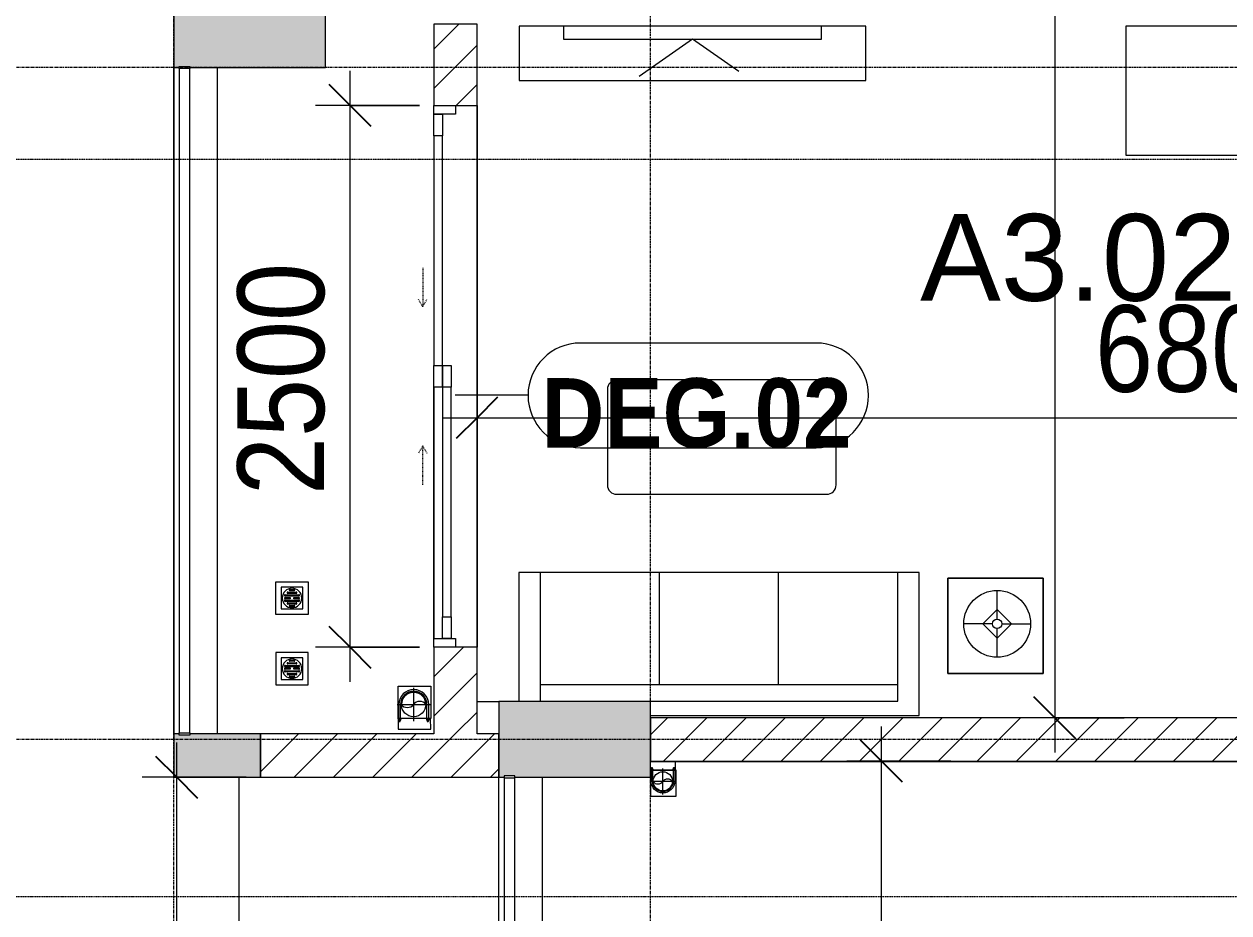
# Model space of a CAD drawing. Header units: millimetres. Extents: x 962 to 239635, y -15958 to 82755.
# Drawn here: x 167013 to 172573, y 69136 to 73237 of the extents above; entities that cross this region are included whole.
import ezdxf

# ---------------------------------------------------------------- set-up
doc = ezdxf.new("R2010")
doc.units = ezdxf.units.MM
for name, pattern in [('Dash', [6, 3, -3]), ('Dash Dot 3_16_', [7.9375, 4.7625, -1.5875, 0, -1.5875]), ('Grid Line', [22.225, 12.7, -3.175, 3.175, -3.175]), ('IMPORT-CENTER _2_', [40.64, 25.4, -5.08, 5.08, -5.08])]:
    doc.linetypes.add(name, pattern=pattern)
for name, color, linetype, lineweight in [('0-1', 7, 'Continuous', 5), ('A-ANNO-DIMS', 211, 'Continuous', 9), ('A-ANNO-DIMS-160', 211, 'Continuous', 9), ('A-AREA-IDEN', 2, 'Continuous', 9), ('A-DOOR', 31, 'Continuous', 9), ('A-DOOR-FRAM', 31, 'Continuous', 9), ('A-DOOR-HDLN', 31, 'Dash', 9), ('A-DOOR-IDEN', 31, 'Continuous', 9), ('A-FLOR-1', 250, 'Continuous', 9), ('A-FLOR-2', 9, 'Continuous', 9), ('A-FLOR-HRAL', 11, 'Continuous', 9), ('A-FLOR-HRAL-1', 254, 'Continuous', 9), ('A-FLOR-HRAL-2', 9, 'Continuous', 9), ('A-WALL', 113, 'Continuous', 9), ('A-WALL-2', 9, 'Continuous', 9), ('A-WALL-3', 113, 'Continuous', 18), ('A-WALL-PATT-2', 111, 'Continuous', 9), ('G-ANNO-SYMB-1', 111, 'Dash Dot 3_16_', 18), ('G-IMPT', 8, 'Continuous', 9), ('G-IMPT-2', 8, 'IMPORT-CENTER _2_', 9), ('I-FURN', 30, 'Continuous', 9), ('I-FURN-1', 254, 'Continuous', 9), ('M-EQPM', 50, 'Continuous', 9), ('M-EQPM-1', 254, 'Continuous', 9), ('S-COLS-1', 52, 'Continuous', 5), ('S-COLS-2', 7, 'Continuous', 18), ('S-GRID-1', 1, 'Grid Line', 9)]:
    doc.layers.add(name, color=color, linetype=linetype, lineweight=lineweight)
doc.styles.add('Arial_11', font='arial_0.ttf', dxfattribs={"height": 400})
doc.styles.add('Arial_B_6', font='arialbd_0.ttf', dxfattribs={"width": 0.9, "height": 320})
doc.styles.add('UTM Avo', font='UTM Avo.ttf', dxfattribs={"width": 0.9, "height": 400})
doc.dimstyles.new('1_Dim_chi_tiet_2_5', dxfattribs={"dimscale": 304.8, "dimtxt": 399.720379, "dimasz": 0.629921, "dimexe": 0.524934, "dimexo": 0.0625, "dimgap": 0.052493, "dimtad": 1, "dimdec": 0, "dimrnd": 5, "dimzin": 0, "dimdsep": 46, "dimtxsty": 'UTM Avo', "dimblk1": 'OBLIQUE', "dimblk2": 'OBLIQUE', "dimsah": 1, "dimcen": 0.09, "dimdle": 0.524934, "dimazin": 0, "dimtfac": 1, "dimtdec": 4, "dimtix": 1, "dimtmove": 0, "dimatfit": 3, "dimfxl": 1.049869, "dimfxlon": 1, "dimtvp": 1, "dimtolj": 1, "dimtzin": 0, "dimarcsym": 2})
doc.dimstyles.new('1_Dim_chi_tiet_2_5_1', dxfattribs={"dimscale": 304.8, "dimtxt": 399.720379, "dimasz": 0.629921, "dimexe": 0.524934, "dimexo": 0.0625, "dimgap": 0.052493, "dimtad": 1, "dimdec": 0, "dimrnd": 5, "dimzin": 0, "dimdsep": 46, "dimtxsty": 'UTM Avo', "dimblk1": 'OBLIQUE', "dimblk2": 'OBLIQUE', "dimsah": 1, "dimcen": 0.09, "dimdle": 0.524934, "dimazin": 0, "dimtfac": 1, "dimtdec": 4, "dimtix": 1, "dimtmove": 0, "dimatfit": 3, "dimfxl": 1.049869, "dimfxlon": 1, "dimtvp": 1, "dimtolj": 1, "dimtzin": 0, "dimarcsym": 2})
pattern_1 = [(45, (61750.9, 0), (-90.50967, 90.50967), [])]

# ---------------------------------------------------------------- blocks, each defined once
blk = doc.blocks.new('NCV_TKTC_KET CAU_rvt-1-TKCS_MB TẦNG 2')
at = {"layer": 'S-COLS-1'}
for points in [[(106652.6, 73036.9), (106652.6, 73386.9), (105952.6, 73386.9), (105952.6, 73036.9), (105977.6, 73036.9), (105977.6, 73041.9), (106027.6, 73041.9), (106027.6, 73036.9), (106088.8, 73036.9)], [(108152.6, 69761.9), (108152.6, 70111.9), (107452.6, 70111.9), (107452.6, 69761.9), (107477.5, 69761.9), (107477.5, 69769), (107527.5, 69769), (107527.5, 69761.9), (107700.9, 69761.9)], [(106088.8, 69761.9), (106352.4, 69761.9), (106352.4, 69961.9), (106027.6, 69961.9), (106027.6, 69956.9), (105977.6, 69956.9), (105977.6, 69961.9), (105952.4, 69961.9), (105952.4, 69761.9), (106027.6, 69761.9)]]:
    blk.add_hatch(color=256, dxfattribs=at).paths.add_polyline_path(points)
at = {"layer": 'A-FLOR-1'}
for p, q in [((105952.4, 76536.9), (105952.4, 69961.9)), ((108152.6, 69835.3), (111052.6, 69835.3)), ((106252.6, 69761.9), (106252.6, 65035.3))]:
    blk.add_line(p, q, dxfattribs=at)
at = {"layer": 'S-COLS-2'}
for p, q in [((105952.6, 73386.9), (105952.6, 73036.9)), ((106652.6, 73036.9), (106652.6, 73386.9)), ((105952.6, 73036.9), (105977.6, 73036.9)), ((106027.6, 73036.9), (106652.6, 73036.9)), ((108152.6, 70111.9), (107452.6, 70111.9)), ((107452.6, 70111.9), (107452.6, 69761.9)), ((108152.6, 69761.9), (108152.6, 70111.9)), ((105977.6, 69961.9), (105952.4, 69961.9)), ((105952.4, 69961.9), (105952.4, 69761.9)), ((106352.4, 69961.9), (106027.6, 69961.9)), ((106352.4, 69761.9), (106352.4, 69961.9)), ((105952.4, 69761.9), (106352.4, 69761.9)), ((107452.6, 69761.9), (107477.5, 69761.9)), ((107527.5, 69761.9), (108152.6, 69761.9))]:
    blk.add_line(p, q, dxfattribs=at)
blk = doc.blocks.new('Railing - 50 x 10mm-901205-TKCS_MB TẦNG 2')
at = {"layer": 'A-FLOR-HRAL-2'}
for p, q in [((25, 5), (-25, 5)), ((-25, 5), (-25, -5)), ((25, -5), (25, 5)), ((-25, -5), (25, -5))]:
    blk.add_line(p, q, dxfattribs=at)
blk = doc.blocks.new('Railing - Railing-883597-TKCS_MB TẦNG 2')
at = {"layer": 'A-FLOR-HRAL-2'}
for p, q in [((84569, 60498.3), (84569, 59383.3)), ((84619, 59383.3), (84619, 60498.3))]:
    blk.add_line(p, q, dxfattribs=at)
for p in [(84594, 60503.3), (84594, 59378.3)]:
    blk.add_blockref('Railing - 50 x 10mm-901205-TKCS_MB TẦNG 2', p)
blk = doc.blocks.new('HE BEP A1 - HE BEP A 2-885810-TKCS_MB TẦNG 2')
at = {"layer": 'I-FURN'}
for p, q in [((662.4, 594.4), (0, 594.4)), ((0, 594.4), (0, 0)), ((662.4, 0), (662.4, 594.4)), ((662.4, 594.4), (3700, 594.4)), ((662.4, 0), (662.4, 594.4)), ((3700, 594.4), (3700, 0)), ((3700, 594.4), (3700, 0)), ((3175.6, 513.2), (2394, 513.2)), ((844.9, 120.7), (844.9, 476.9)), ((862.4, 494.4), (1706.9, 494.4)), ((1541.1, 452.3), (1528.6, 445.1)), ((1724.4, 476.9), (1724.4, 120.7)), ((2364, 483.2), (2364, 111.2)), ((3205.6, 483.2), (3205.6, 111.2)), ((876.4, 408.9), (1346.8, 408.9)), ((1298.3, 440.1), (924.9, 440.1)), ((1644.4, 423.2), (1459, 423.2)), ((1602.7, 313.4), (1523.8, 418.4)), ((1566.6, 443.1), (1618.1, 322.3)), ((2474.5, 410.3), (2470.1, 405.9)), ((2470.1, 405.9), (2499.2, 376.7)), ((2503.6, 381.1), (2474.5, 410.3)), ((2692.1, 413), (2663, 383.9)), ((2667.3, 379.5), (2696.5, 408.6)), ((2696.5, 408.6), (2692.1, 413)), ((2873.2, 408.6), (2877.5, 413)), ((2902.3, 379.5), (2873.2, 408.6)), ((2877.5, 413), (2906.7, 383.9)), ((3066, 381.1), (3095.1, 410.3)), ((3099.5, 405.9), (3070.4, 376.7)), ((3095.1, 410.3), (3099.5, 405.9)), ((871.5, 386.8), (871.5, 182.3)), ((871.5, 380.9), (1351.6, 380.9)), ((871.5, 352.9), (1351.6, 352.9)), ((1351.6, 182.3), (1351.6, 386.8)), ((1405.6, 369.9), (1405.6, 183.2)), ((1697.8, 183.2), (1697.8, 369.9)), ((2499.2, 376.7), (2503.6, 381.1)), ((2663, 383.9), (2667.3, 379.5)), ((2906.7, 383.9), (2902.3, 379.5)), ((3070.4, 376.7), (3066, 381.1)), ((871.5, 324.9), (1351.6, 324.9)), ((871.5, 296.9), (1351.6, 296.9)), ((1618.1, 322.3), (1602.7, 313.4)), ((871.5, 268.9), (1351.6, 268.9)), ((871.5, 240.9), (1351.6, 240.9)), ((871.5, 212.9), (1351.6, 212.9)), ((871.5, 184.9), (1351.6, 184.9)), ((2467.4, 188.3), (2496.5, 217.4)), ((2471.8, 183.9), (2467.4, 188.3)), ((2500.9, 213), (2471.8, 183.9)), ((2496.5, 217.4), (2500.9, 213)), ((2660.2, 215.8), (2664.6, 220.2)), ((2689.3, 186.7), (2660.2, 215.8)), ((2664.6, 220.2), (2693.7, 191.1)), ((2693.7, 191.1), (2689.3, 186.7)), ((2905, 220.2), (2875.9, 191.1)), ((2875.9, 191.1), (2880.3, 186.7)), ((2880.3, 186.7), (2909.4, 215.8)), ((2909.4, 215.8), (2905, 220.2)), ((3073.1, 217.4), (3068.7, 213)), ((3068.7, 213), (3097.9, 183.9)), ((3102.3, 188.3), (3073.1, 217.4)), ((3097.9, 183.9), (3102.3, 188.3)), ((877.9, 156.9), (1345.2, 156.9)), ((924.9, 128.9), (1298.3, 128.9)), ((1459, 129.9), (1644.4, 129.9)), ((2451.6, 122.3), (2451.6, 118.3)), ((2484.1, 122.3), (2451.6, 122.3)), ((2451.6, 118.3), (2484.1, 118.3)), ((2484.1, 118.3), (2484.1, 122.3)), ((3085.5, 118.3), (3085.5, 122.3)), ((3085.5, 122.3), (3118, 122.3)), ((3118, 118.3), (3085.5, 118.3)), ((3118, 122.3), (3118, 118.3)), ((1706.9, 103.2), (862.4, 103.2)), ((3175.6, 81.2), (2394, 81.2)), ((0, 0), (662.4, 0)), ((3700, 0), (662.4, 0))]:
    blk.add_line(p, q, dxfattribs=at)
for centre, radius in [((1485.9, 449.9), 17.8), ((1592.6, 449.9), 17.8), ((2581.9, 298.5), 142.6), ((2581.9, 298.5), 131.3), ((2987.7, 298.5), 142.6), ((2987.7, 298.5), 131.3), ((1552.8, 316.6), 22.2), ((2581.9, 298.5), 87.2), ((2581.9, 298.5), 43.6), ((2987.7, 298.5), 87.2), ((2987.7, 298.5), 43.6), ((2581.9, 298.5), 30.9), ((2987.7, 298.5), 30.9)]:
    blk.add_circle(centre, radius, dxfattribs=at)
for centre, radius, start, end in [((2394, 483.2), 30, 90, 180), ((3175.6, 483.2), 30, 360, 90), ((862.4, 476.9), 17.5, 90, 180), ((1537.5, 429.7), 17.8, 119.9521, 219.4618), ((1549.9, 436.9), 17.8, 20.5379, 119.9521), ((1706.9, 476.9), 17.5, 0, 90), ((924.9, 386.8), 53.3, 90, 180), ((1298.3, 386.8), 53.3, 360, 90), ((1459, 369.9), 53.3, 90, 180), ((1644.4, 369.9), 53.3, 360, 90), ((924.9, 182.3), 53.3, 180, 270), ((1298.3, 182.3), 53.3, 270, 360), ((1459, 183.2), 53.3, 180, 270), ((1644.4, 183.2), 53.3, 270, 360), ((862.4, 120.7), 17.5, 180, 270), ((1706.9, 120.7), 17.5, 270, 360), ((2485.1, 120.7), 33.5, 163.9419, 180), ((2485.1, 120.7), 33.5, 180, 196.0581), ((2476.6, 123.1), 24.7, 145.204, 163.9419), ((2476.6, 118.2), 24.7, 196.0581, 214.796), ((2467.8, 120.3), 11.6, 9.9102, 170.0898), ((2467.8, 120.3), 11.6, 189.7177, 350.2823), ((2471.3, 126.9), 18.1, 120.7976, 145.204), ((2467.9, 132.6), 11.5, 90, 120.7976), ((2467.9, 132.6), 11.5, 59.2024, 90), ((2464.5, 126.9), 18.1, 34.796, 59.2024), ((2459.1, 123.1), 24.7, 16.0581, 34.796), ((2459.1, 118.2), 24.7, 325.204, 343.9419), ((2450.6, 120.7), 33.5, 0, 16.0581), ((2450.6, 120.7), 33.5, 343.9419, 0), ((3119, 120.7), 33.5, 163.9419, 180), ((3119, 120.7), 33.5, 180, 196.0581), ((3110.5, 123.1), 24.7, 145.204, 163.9419), ((3110.5, 118.2), 24.7, 196.0581, 214.796), ((3105.2, 126.9), 18.1, 120.7976, 145.204), ((3101.8, 120.3), 11.6, 9.9102, 170.0898), ((3101.8, 120.3), 11.6, 189.7177, 350.2823), ((3101.8, 132.6), 11.5, 90, 120.7976), ((3101.8, 132.6), 11.5, 59.2024, 90), ((3098.4, 126.9), 18.1, 34.796, 59.2024), ((3093, 123.1), 24.7, 16.0581, 34.796), ((3093, 118.2), 24.7, 325.204, 343.9419), ((3084.5, 120.7), 33.5, 0, 16.0581), ((3084.5, 120.7), 33.5, 343.9419, 0), ((2394, 111.2), 30, 180, 270), ((2471.3, 114.5), 18.1, 214.796, 239.2024), ((2467.9, 108.8), 11.5, 239.2024, 270), ((2467.9, 108.8), 11.5, 270, 300.7976), ((2464.5, 114.5), 18.1, 300.7976, 325.204), ((3105.2, 114.5), 18.1, 214.796, 239.2024), ((3101.8, 108.8), 11.5, 239.2024, 270), ((3101.8, 108.8), 11.5, 270, 300.7976), ((3098.4, 114.5), 18.1, 300.7976, 325.204), ((3175.6, 111.2), 30, 270, 0)]:
    blk.add_arc(centre, radius, start, end, dxfattribs=at)
at = {"layer": 'I-FURN-1'}
for p, q in [((3700, 594.4), (0, 594.4)), ((0, 594.4), (0, 0)), ((3700, 0), (3700, 594.4)), ((0, 0), (3700, 0))]:
    blk.add_line(p, q, dxfattribs=at)
blk = doc.blocks.new('THU NUOC - THU NUOC-455054-TKCS_MB TẦNG 2')
at = {"layer": 'M-EQPM-1'}
for p, q in [((-66.3, -70.6), (-66.3, 79.4)), ((-66.3, 79.4), (83.7, 79.4)), ((83.7, 79.4), (83.7, -70.6)), ((58.7, 54.4), (-41.3, 54.4)), ((-41.3, 54.4), (-41.3, -45.6)), ((-23.3, 19.6), (40.9, 19.6)), ((40.9, 13.6), (-23.3, 13.6)), ((-23.3, 7.2), (0.7, 7.2)), ((0.7, 1.2), (-23.3, 1.2)), ((-11, 32.1), (28.5, 32.1)), ((28.5, 26.1), (-11, 26.1)), ((-1.1, 44.5), (18.5, 44.5)), ((18.5, 38.5), (-1.1, 38.5)), ((0.7, 7.2), (0.7, 1.2)), ((16.7, 1.2), (16.7, 7.2)), ((16.7, 7.2), (40.9, 7.2)), ((40.9, 1.2), (16.7, 1.2)), ((58.7, -45.6), (58.7, 54.4)), ((-41.3, -45.6), (58.7, -45.6)), ((-23.3, -4.8), (40.9, -4.8)), ((40.9, -10.8), (-23.3, -10.8)), ((-11, -17.3), (28.5, -17.3)), ((28.5, -23.3), (-11, -23.3)), ((-1.1, -29.6), (18.5, -29.6)), ((18.5, -35.6), (-1.1, -35.6)), ((83.7, -70.6), (-66.3, -70.6))]:
    blk.add_line(p, q, dxfattribs=at)
for centre, radius, start, end in [((8.7, 4.4), 45, 0, 180), ((8.7, 4.4), 45, 360, 180), ((8.7, 4.4), 45, 180, 0), ((8.7, 4.4), 45, 180, 360), ((-23.3, 16.6), 3, 90, 270), ((-23.3, 4.2), 3, 90, 270), ((-11, 29.1), 3, 90, 270), ((-1.1, 41.5), 3, 90, 270), ((18.5, 41.5), 3, 270, 90), ((28.5, 29.1), 3, 270, 90), ((40.9, 16.6), 3, 270, 90), ((40.9, 4.2), 3, 270, 90), ((-23.3, -7.8), 3, 90, 270), ((-11, -20.3), 3, 90, 270), ((-1.1, -32.6), 3, 90, 270), ((18.5, -32.6), 3, 270, 90), ((28.5, -20.3), 3, 270, 90), ((40.9, -7.8), 3, 270, 90)]:
    blk.add_arc(centre, radius, start, end, dxfattribs=at)
blk = doc.blocks.new('LOBBY_SOFA_1 - LOBBY_SOFA_1-V87-TKCS_MB TẦNG 2')
at = {"layer": 'I-FURN'}
for p, q in [((-2556, 0), (-2556, -660)), ((-1315.1, 0), (-2556, 0)), ((-2457, -66), (-2457, -660)), ((-807, -66), (-2457, -66)), ((-807, -660), (-807, -66)), ((-708, -660), (-708, -65)), ((-807, -143), (-2457, -143)), ((-1907, -143), (-1907, -660)), ((-1357, -143), (-1357, -660)), ((-3128.2, -193.5), (-2688.2, -193.5)), ((-3128.2, -633.5), (-3128.2, -193.5)), ((-2688.2, -193.5), (-2688.2, -633.5)), ((-2915.4, -269), (-2915.4, -401)), ((-2915.4, -357), (-2981.4, -423)), ((-2849.4, -423), (-2915.4, -357)), ((-2937.4, -423), (-3069.4, -423)), ((-2981.4, -423), (-2915.4, -489)), ((-2915.4, -489), (-2849.4, -423)), ((-2893.4, -423), (-2761.4, -423)), ((-2915.4, -445), (-2915.4, -577)), ((-2688.2, -633.5), (-3128.2, -633.5)), ((-2556, -660), (-708, -660)), ((-1160.3, -1020.5), (-2128.3, -1020.5)), ((-2172.3, -1064.5), (-2172.3, -1504.5)), ((-1116.3, -1504.5), (-1116.3, -1064.5)), ((-2128.3, -1548.5), (-1160.3, -1548.5))]:
    blk.add_line(p, q, dxfattribs=at)
for radius in [154, 22]:
    blk.add_circle((-2915.4, -423), radius, dxfattribs=at)
for centre, start, end in [((-2128.3, -1064.5), 90, 180), ((-1160.3, -1064.5), 0, 90), ((-2128.3, -1504.5), 180, 270), ((-1160.3, -1504.5), 270, 0)]:
    blk.add_arc(centre, 44, start, end, dxfattribs=at)
at = {"layer": 'I-FURN-1'}
for p, q in [((-1315.1, 0), (-2556, 0)), ((-2556, 0), (-2556, -660)), ((-708, -660), (-708, -65)), ((-2688.2, -193.5), (-3128.2, -193.5)), ((-3128.2, -193.5), (-3128.2, -633.5)), ((-2688.2, -633.5), (-2688.2, -193.5)), ((-3128.2, -633.5), (-2688.2, -633.5)), ((-2556, -660), (-708, -660)), ((-1160.3, -1020.5), (-2128.3, -1020.5)), ((-2172.3, -1064.5), (-2172.3, -1504.5)), ((-1116.3, -1504.5), (-1116.3, -1064.5)), ((-2128.3, -1548.5), (-1160.3, -1548.5))]:
    blk.add_line(p, q, dxfattribs=at)
for centre, start, end in [((-2128.3, -1064.5), 90, 180), ((-1160.3, -1064.5), 0, 90), ((-2128.3, -1504.5), 180, 270), ((-1160.3, -1504.5), 270, 0)]:
    blk.add_arc(centre, 44, start, end, dxfattribs=at)
blk = doc.blocks.new('RES_BAN AN - RES_BAN AN-901223-TKCS_MB TẦNG 2')
at = {"layer": 'I-FURN-1'}
for p, q in [((1600, 0), (0, 0)), ((0, 0), (0, -250)), ((1600, -250), (1600, 0)), ((0, -250), (1600, -250))]:
    blk.add_line(p, q, dxfattribs=at)
blk = doc.blocks.new('KE TIVI-2 - KE TIVI-2-885819-TKCS_MB TẦNG 2')
at = {"layer": 'I-FURN-1'}
for p, q in [((-595.6, 0), (-595.6, -60)), ((595.6, 0), (-595.6, 0)), ((595.6, -60), (595.6, 0)), ((-595.6, -60), (595.6, -60)), ((0, -60), (-245.7, -232.1)), ((213, -209.1), (0, -60))]:
    blk.add_line(p, q, dxfattribs=at)
blk = doc.blocks.new('NCV_TKTC_TANG 2_rvt-1-TKCS_MB TẦNG 2')
at = {"layer": 'A-FLOR-2'}
for p, q in [((107352.6, 72860.3), (107252.6, 72860.3)), ((107352.6, 72861.9), (107352.6, 70361.9)), ((107352.6, 70361.9), (107352.6, 72860.3)), ((107152.6, 71561.9), (107152.6, 70401.9)), ((107352.6, 70111.9), (107452.6, 70111.9))]:
    blk.add_line(p, q, dxfattribs=at)
at = {"layer": 'A-WALL-2'}
for p, q in [((107452.6, 68636.9), (107452.6, 69761.9)), ((107652.6, 69761.9), (107652.6, 68636.9))]:
    blk.add_line(p, q, dxfattribs=at)
at = {"layer": 'A-FLOR-HRAL-1'}
blk.add_blockref('Railing - Railing-883597-TKCS_MB TẦNG 2', (22908.5, 9260.7), dxfattribs=at)
at = {"layer": 'I-FURN-1'}
for name, p in [('RES_BAN AN - RES_BAN AN-901223-TKCS_MB TẦNG 2', (107547.1, 73226.9)), ('KE TIVI-2 - KE TIVI-2-885819-TKCS_MB TẦNG 2', (108347.1, 73226.9)), ('HE BEP A1 - HE BEP A 2-885810-TKCS_MB TẦNG 2', (110347.5, 72632.6))]:
    blk.add_blockref(name, p, dxfattribs=at)
at = {"layer": 'I-FURN-1', "rotation": 180}
blk.add_blockref('LOBBY_SOFA_1 - LOBBY_SOFA_1-V87-TKCS_MB TẦNG 2', (106837.5, 70046.9), dxfattribs=at)
at = {"layer": 'M-EQPM-1'}
blk.add_blockref('THU NUOC - THU NUOC-455054-TKCS_MB TẦNG 2', (106489.8, 70584.3), dxfattribs=at)
blk = doc.blocks.new('TKTC_XREF_251221_MB TANG 2-7 - TKTC_XREF_260130_MB TANG 2-5_dwg_$cc-4746808-TKCS_MB TẦNG 2')
at = {"layer": 'G-IMPT-2'}
for p, q in [((0, -0.673), (0, 0.673)), ((-0.673, 0), (0.673, 0))]:
    blk.add_line(p, q, dxfattribs=at)
at = {"layer": 'M-EQPM'}
blk.add_circle((0, 0), 0.5, dxfattribs=at)
for centre, radius, start, end in [((0, 0), 0.5, 90, 270), ((0.188, 0.25), 0.313, 126.8699, 233.1301), ((-0.188, -0.25), 0.313, 306.8699, 53.1301)]:
    blk.add_arc(centre, radius, start, end, dxfattribs=at)
blk = doc.blocks.new('TKTC_XREF_251221_MB TANG 2-7 - TKTC_XREF_260130_MB TANG 2-5_dwg_CUM U_DN100-4746796-TKCS_MB TẦNG 2')
at = {"layer": 'G-IMPT'}
blk.add_hatch(color=256, dxfattribs=at).paths.add_polyline_path([(0, 61), (0, 57), (14.8, 55.1), (28.5, 49.4), (40.3, 40.3), (49.4, 28.5), (55.1, 14.8), (57, 0), (55.1, -14.8), (49.4, -28.5), (40.3, -40.3), (28.5, -49.4), (14.8, -55.1), (0, -57), (0, -61), (15.8, -58.9), (30.5, -52.8), (43.1, -43.1), (52.8, -30.5), (58.9, -15.8), (61, 0), (58.9, 15.8), (52.8, 30.5), (43.1, 43.1), (30.5, 52.8), (15.8, 58.9)])
for p, q in [((-79.1, 66.6), (-79.1, 63.4)), ((-76.6, 66.6), (-76.6, 63.4)), ((-74.6, 66.6), (-74.6, 63.4)), ((-72.7, 69.3), (-72.7, 60.7)), ((-66.9, 67.9), (-71.7, 67.9)), ((-66.9, 62.1), (-71.7, 62.1)), ((-65, 69), (0, 69)), ((-79.1, -63.4), (-79.1, -66.6)), ((-76.6, -63.4), (-76.6, -66.6)), ((-74.6, -63.4), (-74.6, -66.6)), ((-72.7, -60.7), (-72.7, -69.3)), ((-66.9, -62.1), (-71.7, -62.1)), ((-66.9, -67.9), (-71.7, -67.9)), ((-65, -69), (0, -69))]:
    blk.add_line(p, q, dxfattribs=at)
at = {"layer": 'G-IMPT', "flags": 128}
for points in [[(-72.7, 67.6), (-78.1, 67.6), (-78.1, 62.4), (-72.7, 62.4)], [(-71.7, 59.2), (-66.9, 59.2), (-66.9, 70.8), (-71.7, 70.8)], [(-66.9, 70.8), (-66.9, 72.7), (-65, 72.7), (-65, 57.3), (-66.9, 57.3), (-66.9, 59.2)], [(-65, 61), (0, 61), (0, 57)], [(-72.7, -62.4), (-78.1, -62.4), (-78.1, -67.6), (-72.7, -67.6)], [(-71.7, -70.8), (-66.9, -70.8), (-66.9, -59.2), (-71.7, -59.2)], [(-66.9, -59.2), (-66.9, -57.3), (-65, -57.3), (-65, -72.7), (-66.9, -72.7), (-66.9, -70.8)], [(-65, -61), (0, -61), (0, -57)]]:
    blk.add_lwpolyline(points, dxfattribs=at)
at = {"layer": 'G-IMPT'}
for centre, radius, start, end in [((-78.1, 66.6), 0.96, 90, 180), ((-78.1, 63.4), 0.96, 180, 270), ((-71.1, 69.3), 1.56, 112.6199, 247.3801), ((-67.9, 65), 4.8, 143.1301, 216.8699), ((-71.1, 60.7), 1.56, 112.6199, 247.3801), ((0, 0), 69, 270, 90), ((0, 0), 61, 270, 90), ((0, 0), 57, 270, 90), ((-78.1, -63.4), 0.96, 90, 180), ((-78.1, -66.6), 0.96, 180, 270), ((-71.1, -60.7), 1.56, 112.6199, 247.3801), ((-67.9, -65), 4.8, 143.1301, 216.8699), ((-71.1, -69.3), 1.56, 112.6199, 247.3801)]:
    blk.add_arc(centre, radius, start, end, dxfattribs=at)
blk = doc.blocks.new('TKTC_XREF_251221_MB TANG 2-7 - TKTC_XREF_260130_MB TANG 2-5_dwg_$cc-4746798-TKCS_MB TẦNG 2')
at = {"layer": 'G-IMPT-2'}
for p, q in [((0, -0.673), (0, 0.673)), ((-0.673, 0), (0.673, 0))]:
    blk.add_line(p, q, dxfattribs=at)
at = {"layer": 'M-EQPM'}
blk.add_circle((0, 0), 0.5, dxfattribs=at)
for centre, radius, start, end in [((0, 0), 0.5, 90, 270), ((0.188, 0.25), 0.313, 126.8699, 233.1301), ((-0.188, -0.25), 0.313, 306.8699, 53.1301)]:
    blk.add_arc(centre, radius, start, end, dxfattribs=at)
blk = doc.blocks.new('TKTC_XREF_251221_MB TANG 2-7 - TKTC_XREF_260130_MB TANG 2-5_dwg_CUM U_DN100-4746799-TKCS_MB TẦNG 2')
at = {"layer": 'G-IMPT'}
blk.add_hatch(color=256, dxfattribs=at).paths.add_polyline_path([(0, 61), (15.8, 58.9), (30.5, 52.8), (43.1, 43.1), (52.8, 30.5), (58.9, 15.8), (61, 0), (58.9, -15.8), (52.8, -30.5), (43.1, -43.1), (30.5, -52.8), (15.8, -58.9), (0, -61), (0, -57), (14.8, -55.1), (28.5, -49.4), (40.3, -40.3), (49.4, -28.5), (55.1, -14.8), (57, 0), (55.1, 14.8), (49.4, 28.5), (40.3, 40.3), (28.5, 49.4), (14.8, 55.1), (0, 57)])
for p, q in [((-79.1, 66.6), (-79.1, 63.4)), ((-76.6, 66.6), (-76.6, 63.4)), ((-74.6, 66.6), (-74.6, 63.4)), ((-72.7, 69.3), (-72.7, 60.7)), ((-66.9, 67.9), (-71.7, 67.9)), ((-66.9, 62.1), (-71.7, 62.1)), ((-65, 69), (0, 69)), ((-79.1, -63.4), (-79.1, -66.6)), ((-76.6, -63.4), (-76.6, -66.6)), ((-74.6, -63.4), (-74.6, -66.6)), ((-72.7, -60.7), (-72.7, -69.3)), ((-66.9, -62.1), (-71.7, -62.1)), ((-66.9, -67.9), (-71.7, -67.9)), ((-65, -69), (0, -69))]:
    blk.add_line(p, q, dxfattribs=at)
at = {"layer": 'G-IMPT', "flags": 128}
for points in [[(-71.7, 59.2), (-66.9, 59.2), (-66.9, 70.8), (-71.7, 70.8)], [(-66.9, 70.8), (-66.9, 72.7), (-65, 72.7), (-65, 57.3), (-66.9, 57.3), (-66.9, 59.2)], [(-72.7, 67.6), (-78.1, 67.6), (-78.1, 62.4), (-72.7, 62.4)], [(-65, 61), (0, 61), (0, 57)], [(-72.7, -62.4), (-78.1, -62.4), (-78.1, -67.6), (-72.7, -67.6)], [(-71.7, -70.8), (-66.9, -70.8), (-66.9, -59.2), (-71.7, -59.2)], [(-66.9, -59.2), (-66.9, -57.3), (-65, -57.3), (-65, -72.7), (-66.9, -72.7), (-66.9, -70.8)], [(-65, -61), (0, -61), (0, -57)]]:
    blk.add_lwpolyline(points, dxfattribs=at)
at = {"layer": 'G-IMPT'}
for centre, radius, start, end in [((-71.1, 69.3), 1.56, 112.61986, 247.38014), ((-78.1, 66.6), 0.96, 90, 180), ((-78.1, 63.4), 0.96, 180, 270), ((-67.9, 65), 4.8, 143.1301, 216.8699), ((-71.1, 60.7), 1.56, 112.61986, 247.38014), ((0, 0), 69, 270, 90), ((0, 0), 61, 270, 90), ((0, 0), 57, 270, 90), ((-78.1, -63.4), 0.96, 90, 180), ((-78.1, -66.6), 0.96, 180, 270), ((-71.1, -60.7), 1.56, 112.61986, 247.38014), ((-67.9, -65), 4.8, 143.1301, 216.8699), ((-71.1, -69.3), 1.56, 112.61986, 247.38014)]:
    blk.add_arc(centre, radius, start, end, dxfattribs=at)
blk = doc.blocks.new('TKTC_XREF_251221_MB TANG 2-7 - TKTC_XREF_260130_MB TANG 2-5_dwg_THU NUOC - THU NUOC-444531-TKCS_MB TẦNG 1-4746804-TKCS_MB TẦNG 2')
at = {"layer": 'G-IMPT'}
for p, q in [((-23.3, 10.8), (40.9, 10.8)), ((40.9, 4.8), (-23.3, 4.8)), ((-11, 23.3), (28.5, 23.3)), ((28.5, 17.3), (-11, 17.3)), ((-1.1, 35.6), (18.5, 35.6)), ((18.5, 29.6), (-1.1, 29.6)), ((-23.3, -13.6), (40.9, -13.6)), ((40.9, -19.6), (-23.3, -19.6)), ((-11, -26.1), (28.5, -26.1)), ((28.5, -32.1), (-11, -32.1)), ((-1.1, -38.5), (18.5, -38.5)), ((18.5, -44.5), (-1.1, -44.5))]:
    blk.add_line(p, q, dxfattribs=at)
at = {"layer": 'G-IMPT', "flags": 128}
for points in [[(83.7, -79.4), (83.7, 70.6), (-66.3, 70.6), (-66.3, -79.4)], [(58.7, -54.4), (58.7, 45.6), (-41.3, 45.6), (-41.3, -54.4)]]:
    blk.add_lwpolyline(points, close=True, dxfattribs=at)
for points in [[(-23.3, -1.2), (0.7, -1.2), (0.7, -7.2), (-23.3, -7.2)], [(40.9, -7.2), (16.7, -7.2), (16.7, -1.2), (40.9, -1.2)]]:
    blk.add_lwpolyline(points, dxfattribs=at)
at = {"layer": 'G-IMPT'}
for centre, radius, start, end in [((8.7, -4.4), 45, 360, 180), ((8.7, -4.4), 45, 360, 180), ((-23.3, 7.8), 3, 90, 270), ((-11, 20.3), 3, 90, 270), ((-1.1, 32.6), 3, 90, 270), ((18.5, 32.6), 3, 270, 90), ((28.5, 20.3), 3, 270, 90), ((40.9, 7.8), 3, 270, 90), ((8.7, -4.4), 45, 180, 360), ((8.7, -4.4), 45, 180, 360), ((-23.3, -4.2), 3, 90, 270), ((-23.3, -16.6), 3, 90, 270), ((-11, -29.1), 3, 90, 270), ((-1.1, -41.5), 3, 90, 270), ((18.5, -41.5), 3, 270, 90), ((28.5, -29.1), 3, 270, 90), ((40.9, -4.2), 3, 270, 90), ((40.9, -16.6), 3, 270, 90)]:
    blk.add_arc(centre, radius, start, end, dxfattribs=at)
blk = doc.blocks.new('TKTC_XREF_251221_MB TANG 2-7 - TKTC_XREF_251221_MB TANG 2-7-2039446-TKCS_MB TẦNG 2')
at = {"layer": 'M-EQPM'}
for p, q in [((73335.5, 52945.9), (73485.9, 52945.9)), ((73335.5, 52796.3), (73335.5, 52945.9)), ((73485.9, 52945.9), (73485.9, 52796.3)), ((73335.3, 52796.2), (73335.6, 52746.4)), ((73485.7, 52796.2), (73335.3, 52796.2)), ((73485.9, 52796.3), (73335.5, 52796.3)), ((73486, 52746.4), (73485.7, 52796.2)), ((73335.6, 52746.4), (73486, 52746.4)), ((74615.8, 52598.4), (74500, 52598.4)), ((74500, 52558.4), (74615.8, 52558.4)), ((74619.4, 52558.4), (74500, 52558.4)), ((74615.8, 52558.4), (74615.8, 52598.4)), ((74619.4, 52438.4), (74619.4, 52558.4)), ((74499.9, 52525), (74499.9, 52438.4)), ((74499.9, 52438.4), (74619.4, 52438.4))]:
    blk.add_line(p, q, dxfattribs=at)
blk.add_blockref('TKTC_XREF_251221_MB TANG 2-7 - TKTC_XREF_260130_MB TANG 2-5_dwg_THU NUOC - THU NUOC-444531-TKCS_MB TẦNG 1-4746804-TKCS_MB TẦNG 2', (72837.2, 53030.5))
for name, p, xscale, yscale, zscale, rotation in [('TKTC_XREF_251221_MB TANG 2-7 - TKTC_XREF_260130_MB TANG 2-5_dwg_$cc-4746808-TKCS_MB TẦNG 2', (73407, 52861.2), 113.7150000000073, 113.7150000000073, 113.7150000000073, 269.9990086637467), ('TKTC_XREF_251221_MB TANG 2-7 - TKTC_XREF_260130_MB TANG 2-5_dwg_CUM U_DN100-4746796-TKCS_MB TẦNG 2', (73407.9, 52861.2), 0.9975000000000007, 0.9975000000000007, 0.9975000000000007, 90.00099133829464), ('TKTC_XREF_251221_MB TANG 2-7 - TKTC_XREF_260130_MB TANG 2-5_dwg_$cc-4746798-TKCS_MB TẦNG 2', (74557.4, 52505.5), 90.00000000005122, 90.00000000005122, 90.00000000005122, 90.37402677993775)]:
    blk.add_blockref(name, p, dxfattribs=dict(xscale=xscale, yscale=yscale, zscale=zscale, rotation=rotation))
at = {"extrusion": (0, 0, -1), "xscale": 0.7894736842105242, "yscale": 0.7894736842105242, "zscale": -0.7894736842105242, "rotation": 269.9999999984438}
blk.add_blockref('TKTC_XREF_251221_MB TANG 2-7 - TKTC_XREF_260130_MB TANG 2-5_dwg_CUM U_DN100-4746799-TKCS_MB TẦNG 2', (-74557.6, 52507.1), dxfattribs=at)
blk = doc.blocks.new('Railing - 50 x 10mm-1251311-TKCS_MB TẦNG 2')
at = {"layer": 'A-FLOR-HRAL'}
for p, q in [((25, 5), (-25, 5)), ((-25, 5), (-25, -5)), ((25, -5), (25, 5)), ((-25, -5), (25, -5))]:
    blk.add_line(p, q, dxfattribs=at)
blk = doc.blocks.new('Railing - Railing-3361624-TKCS_MB TẦNG 2')
at = {"layer": 'A-FLOR-HRAL'}
for p, q in [((105977.6, 73031.9), (105977.6, 69966.9)), ((106027.6, 69966.9), (106027.6, 73031.9))]:
    blk.add_line(p, q, dxfattribs=at)
at = {"extrusion": (0, 0, -1), "zscale": -1}
for p in [(-106002.6, 73036.9), (-106002.6, 69961.9)]:
    blk.add_blockref('Railing - 50 x 10mm-1251311-TKCS_MB TẦNG 2', p, dxfattribs=at)
blk = doc.blocks.new('DEG_02-DEG_03 - DEG_02-2500x2400mm-CỬA ĐI 02 CÁNH TRƯỢT-841416-TKCS_MB TẦNG 2')
at = {"layer": 'A-DOOR'}
for p, q in [((-50, -60), (-50, -20)), ((-50, -20), (50, -20)), ((50, -20), (50, -60)), ((1110, -20), (50, -20)), ((1110, -60), (1110, -20)), ((1110, -20), (1210, -20)), ((1210, -20), (1210, -60)), ((-1210, -100), (-1210, -60)), ((-1210, -60), (-1110, -60)), ((-1110, -100), (-1210, -100)), ((-1110, -60), (-1110, -100)), ((-50, -60), (-1110, -60)), ((-1110, -100), (-50, -100)), ((50, -60), (-50, -60)), ((-50, -100), (-50, -60)), ((-50, -60), (50, -60)), ((50, -100), (-50, -100)), ((50, -60), (1110, -60)), ((50, -60), (50, -100)), ((1210, -60), (1110, -60))]:
    blk.add_line(p, q, dxfattribs=at)
at = {"layer": 'A-DOOR-FRAM'}
for p, q in [((-1250, 0), (-1210, 0)), ((-1250, -100), (-1250, 0)), ((-1210, 0), (-1210, -100)), ((1210, -100), (1210, 0)), ((1210, 0), (1250, 0)), ((1250, 0), (1250, -100)), ((-1210, -100), (-1250, -100)), ((1250, -100), (1210, -100))]:
    blk.add_line(p, q, dxfattribs=at)
at = {"layer": 'A-DOOR-HDLN'}
for p, q in [((-500.4, -151.1), (-320.4, -151.1)), ((-320.4, -151.1), (-355, -131.1)), ((-320.4, -151.1), (-355, -171.1)), ((320.4, -151.1), (355, -131.1)), ((320.4, -151.1), (355, -171.1)), ((500.4, -151.1), (320.4, -151.1))]:
    blk.add_line(p, q, dxfattribs=at)
blk = doc.blocks.new('DIMBLOCK196-TKCS_MB TẦNG 2')
at = {"layer": 'A-ANNO-DIMS-160'}
for p, q in [((168517.1, 70201.9), (168517.1, 73021.9)), ((168837.1, 72861.9), (168357.1, 72861.9)), ((168517.1, 72861.9), (168837.1, 72861.9)), ((168837.1, 70361.9), (168357.1, 70361.9)), ((168517.1, 70361.9), (168837.1, 70361.9))]:
    blk.add_line(p, q, dxfattribs=at)
at = {"layer": 'A-ANNO-DIMS-160', "lineweight": 25}
for p, q in [((168517.1, 72861.9), (168421.1, 72957.9)), ((168517.1, 72861.9), (168613.1, 72765.9)), ((168517.1, 70361.9), (168421.1, 70457.9)), ((168517.1, 70361.9), (168613.1, 70265.9))]:
    blk.add_line(p, q, dxfattribs=at)
at = {"layer": 'A-ANNO-DIMS-160', "color": 0, "insert": (167997.5, 71064.1), "char_height": 400, "width": 1314.636, "attachment_point": 1, "rotation": 90, "line_spacing_factor": 1.110334, "style": 'UTM Avo'}
blk.add_mtext('2500', dxfattribs=at)
blk = doc.blocks.new('_Oblique')
at = {"color": 0, "linetype": 'ByBlock', "lineweight": -2}
blk.add_line((-0.5, -0.5), (0.5, 0.5), dxfattribs=at)
blk = doc.blocks.new('STN_Door Tag - STN_Door Tag-1788670-TKCS_MB TẦNG 2')
at = {"layer": 'A-DOOR-IDEN'}
for p, q in [((-3.37, 1.495), (3.431, 1.495)), ((-3.37, -1.524), (3.431, -1.524))]:
    blk.add_line(p, q, dxfattribs=at)
for centre, start, end in [((-3.37, -0.015), 90, 270), ((3.431, -0.015), 270, 90)]:
    blk.add_arc(centre, 1.509, start, end, dxfattribs=at)
blk = doc.blocks.new('DIMBLOCK307-TKCS_MB TẦNG 2')
at = {"layer": 'A-ANNO-DIMS-160'}
for p, q in [((169103.5, 71740.6), (169103.5, 71260.6)), ((169103.5, 71420.6), (169103.5, 71740.6)), ((175903.5, 71740.6), (175903.5, 71260.6)), ((175903.5, 71420.6), (175903.5, 71740.6)), ((168943.5, 71420.6), (176063.5, 71420.6))]:
    blk.add_line(p, q, dxfattribs=at)
at = {"layer": 'A-ANNO-DIMS-160', "lineweight": 25}
for p, q in [((169103.5, 71420.6), (169199.5, 71516.6)), ((175903.5, 71420.6), (175999.5, 71516.6)), ((169103.5, 71420.6), (169007.5, 71324.6)), ((175903.5, 71420.6), (175807.5, 71324.6))]:
    blk.add_line(p, q, dxfattribs=at)
at = {"layer": 'A-ANNO-DIMS-160', "color": 0, "insert": (171955.7, 71940.3), "char_height": 400, "width": 1314.636, "attachment_point": 1, "line_spacing_factor": 1.110334, "style": 'UTM Avo'}
blk.add_mtext('6800', dxfattribs=at)
blk = doc.blocks.new('DIMBLOCK308-TKCS_MB TẦNG 2')
at = {"layer": 'A-ANNO-DIMS-160'}
for p, q in [((171769.3, 78196.9), (171769.3, 69876.9)), ((171449.3, 78036.9), (171929.3, 78036.9)), ((171769.3, 78036.9), (171449.3, 78036.9)), ((172089.3, 70036.9), (171609.3, 70036.9)), ((171769.3, 70036.9), (172089.3, 70036.9))]:
    blk.add_line(p, q, dxfattribs=at)
at = {"layer": 'A-ANNO-DIMS-160', "lineweight": 25}
for p, q in [((171769.3, 78036.9), (171673.3, 78132.9)), ((171769.3, 78036.9), (171865.3, 77940.9)), ((171769.3, 70036.9), (171673.3, 70132.9)), ((171769.3, 70036.9), (171865.3, 69940.9))]:
    blk.add_line(p, q, dxfattribs=at)
at = {"layer": 'A-ANNO-DIMS-160', "color": 0, "insert": (171249.6, 73489.2), "char_height": 400, "width": 1314.636, "attachment_point": 1, "rotation": 90, "line_spacing_factor": 1.110334, "style": 'UTM Avo'}
blk.add_mtext('8000', dxfattribs=at)
blk = doc.blocks.new('DIMBLOCK309-TKCS_MB TẦNG 2')
at = {"layer": 'A-ANNO-DIMS-160'}
for p, q in [((170969.3, 61676.9), (170969.3, 69996.9)), ((171289.3, 69836.9), (170809.3, 69836.9)), ((170969.3, 69836.9), (171289.3, 69836.9)), ((170649.3, 61836.9), (171129.3, 61836.9)), ((170969.3, 61836.9), (170649.3, 61836.9))]:
    blk.add_line(p, q, dxfattribs=at)
at = {"layer": 'A-ANNO-DIMS-160', "lineweight": 25}
for p, q in [((170969.3, 69836.9), (170873.3, 69932.9)), ((170969.3, 69836.9), (171065.3, 69740.9)), ((170969.3, 61836.9), (170873.3, 61932.9)), ((170969.3, 61836.9), (171065.3, 61740.9))]:
    blk.add_line(p, q, dxfattribs=at)
at = {"layer": 'A-ANNO-DIMS-160', "color": 0, "insert": (170449.6, 65289.2), "char_height": 400, "width": 1314.636, "attachment_point": 1, "rotation": 90, "line_spacing_factor": 1.110334, "style": 'UTM Avo'}
blk.add_mtext('8000', dxfattribs=at)
blk = doc.blocks.new('DIMBLOCK340-TKCS_MB TẦNG 2')
at = {"layer": 'A-ANNO-DIMS-160'}
for p, q in [((167717.1, 64875.3), (167717.1, 69921.9)), ((168037.1, 69761.9), (167557.1, 69761.9)), ((167717.1, 69761.9), (168037.1, 69761.9)), ((168037.1, 65035.3), (167557.1, 65035.3)), ((167717.1, 65035.3), (168037.1, 65035.3))]:
    blk.add_line(p, q, dxfattribs=at)
at = {"layer": 'A-ANNO-DIMS-160', "lineweight": 25}
for p, q in [((167717.1, 69761.9), (167621.1, 69857.9)), ((167717.1, 69761.9), (167813.1, 69665.9)), ((167717.1, 65035.3), (167621.1, 65131.3)), ((167717.1, 65035.3), (167813.1, 64939.3))]:
    blk.add_line(p, q, dxfattribs=at)
at = {"layer": 'A-ANNO-DIMS-160', "color": 0, "insert": (167197.5, 66850.9), "char_height": 400, "width": 1314.636, "attachment_point": 1, "rotation": 90, "line_spacing_factor": 1.110334, "style": 'UTM Avo'}
blk.add_mtext('4725', dxfattribs=at)

msp = doc.modelspace()

# ---------------------------------------------------------------- hatches: boundary and pattern name
at = {"layer": 'A-WALL-PATT-2'}
h = msp.add_hatch(dxfattribs=at)
h.set_pattern_fill('FP_1', color=256, style=0, pattern_type=2)
h.set_pattern_definition(pattern_1)
h.paths.add_polyline_path([(168903.5, 69961.9), (169103.5, 69961.9), (169103.5, 70361.9), (168903.5, 70361.9), (168903.5, 70176.8)])
h.paths.add_polyline_path([(169103.5, 72861.9), (169103.5, 73236.9), (168903.5, 73236.9), (168903.5, 72861.9)])
h = msp.add_hatch(dxfattribs=at)
h.set_pattern_fill('FP_1', color=256, style=0, pattern_type=2)
h.set_pattern_definition(pattern_1)
h.paths.add_polyline_path([(173303.5, 69836.9), (173303.5, 70036.9), (169903.5, 70036.9), (169903.5, 69836.9), (172675.9, 69836.9)])
h = msp.add_hatch(dxfattribs=at)
h.set_pattern_fill('FP_1', color=256, style=0, pattern_type=2)
h.set_pattern_definition(pattern_1)
h.paths.add_polyline_path([(168103.3, 69761.9), (169203.5, 69761.9), (169203.5, 69961.9), (168103.3, 69961.9)])

# ---------------------------------------------------------------- linework, layer by layer
at = {"layer": 'A-DOOR-IDEN'}
msp.add_line((169001.7, 71525.8), (169338.7, 71525.8), dxfattribs=at)
at = {"layer": 'A-WALL'}
for p, q in [((167703.5, 69961.9), (167703.5, 73036.9)), ((167903.5, 73036.9), (167903.5, 69961.9)), ((169103.5, 72861.9), (169103.5, 70361.9)), ((168903.5, 70401.9), (168903.5, 71561.9))]:
    msp.add_line(p, q, dxfattribs=at)
at = {"layer": 'A-WALL-3'}
for p, q in [((168903.5, 73236.9), (168903.5, 72861.9)), ((169103.5, 73236.9), (168903.5, 73236.9)), ((169103.5, 72861.9), (169103.5, 73236.9)), ((168903.5, 72861.9), (169103.5, 72861.9)), ((168903.5, 70361.9), (168903.5, 69961.9)), ((169103.5, 70361.9), (168903.5, 70361.9)), ((169103.5, 69961.9), (169103.5, 70361.9)), ((173303.5, 70036.9), (169903.5, 70036.9)), ((169903.5, 70036.9), (169903.5, 69836.9)), ((168903.5, 69961.9), (168103.3, 69961.9)), ((168103.3, 69961.9), (168103.3, 69761.9)), ((169203.5, 69961.9), (169103.5, 69961.9)), ((169203.5, 69761.9), (169203.5, 69961.9)), ((169903.5, 69836.9), (173303.5, 69836.9)), ((168103.3, 69761.9), (169203.5, 69761.9))]:
    msp.add_line(p, q, dxfattribs=at)
at = {"layer": 'G-ANNO-SYMB-1'}
for p, q in [((90498.7, 72614.1), (196677.7, 72614.1)), ((90498.7, 69211.5), (196677.7, 69211.5))]:
    msp.add_line(p, q, dxfattribs=at)
at = {"layer": 'S-GRID-1'}
for p, q in [((167703.5, 19351.6), (167703.5, 76542.3)), ((169903.5, 19351.6), (169903.5, 76542.3)), ((189415.6, 73036.9), (96253.4, 73036.9)), ((189415.6, 69936.9), (96253.4, 69936.9))]:
    msp.add_line(p, q, dxfattribs=at)

# ---------------------------------------------------------------- block references
at = {"layer": '0-1'}
for name in ['NCV_TKTC_KET CAU_rvt-1-TKCS_MB TẦNG 2', 'NCV_TKTC_TANG 2_rvt-1-TKCS_MB TẦNG 2']:
    msp.add_blockref(name, (61750.9, 0), dxfattribs=at)
at = {"layer": 'A-DOOR', "rotation": 270.0000000000002}
msp.add_blockref('DEG_02-DEG_03 - DEG_02-2500x2400mm-CỬA ĐI 02 CÁNH TRƯỢT-841416-TKCS_MB TẦNG 2', (169003.5, 71611.9), dxfattribs=at)
at = {"layer": 'A-DOOR-IDEN', "xscale": 159.9999999999999, "yscale": 159.9999999999999, "zscale": 159.9999999999999}
msp.add_blockref('STN_Door Tag - STN_Door Tag-1788670-TKCS_MB TẦNG 2', (170119.4, 71526.5), dxfattribs=at)
at = {"layer": 'A-FLOR-HRAL'}
msp.add_blockref('Railing - Railing-3361624-TKCS_MB TẦNG 2', (61750.9, 0), dxfattribs=at)
at = {"layer": 'M-EQPM'}
msp.add_blockref('TKTC_XREF_251221_MB TANG 2-7 - TKTC_XREF_251221_MB TANG 2-7-2039446-TKCS_MB TẦNG 2', (95403.5, 17236.9), dxfattribs=at)

# ---------------------------------------------------------------- texts
at = {"layer": 'A-AREA-IDEN', "insert": (172266.6, 71954.9), "char_height": 400, "width": 2233.6, "attachment_point": 8, "line_spacing_factor": 0.936439, "style": 'Arial_11'}
msp.add_mtext('\\pt8,16,24,32,40,48,56,64,72,80,88,96,104,112,120,128,136,144,152,160,168,176,184,192,200,208,216,224,232,240,248,256;A3.02.03', dxfattribs=at)
at = {"layer": 'A-DOOR-IDEN', "insert": (170116.2, 71441.1), "char_height": 320, "width": 1467.36, "attachment_point": 5, "line_spacing_factor": 0.936439, "style": 'Arial_B_6'}
msp.add_mtext('\\pt7.2,14.4,21.6,28.8,36,43.2,50.4,57.6,64.8,72,79.2,86.4,93.6,100.8,108,115.2,122.4,129.6,136.8,144,151.2,158.4,165.6,172.8,180,187.2,194.4,201.6,208.8,216,223.2,230.4;DEG.02', dxfattribs=at)

# ---------------------------------------------------------------- dimensions: what is measured, and where the dimension line sits
at = {"layer": 'A-ANNO-DIMS'}
for base, p1, p2, dimstyle, override, picture, middle in [((171769.3, 70036.9), (171449.3, 78036.9), (172089.3, 70036.9), '1_Dim_chi_tiet_2_5_1', {"dimpost": '<>', "dimfxl": 8025.559171}, 'DIMBLOCK308-TKCS_MB TẦNG 2', (171546.3, 74036.9)), ((168517.1, 72861.9), (168837.1, 70361.9), (168837.1, 72861.9), '1_Dim_chi_tiet_2_5', {"dimpost": '<>', "dimfxl": 2500}, 'DIMBLOCK196-TKCS_MB TẦNG 2', (168294.2, 71611.9)), ((170969.3, 69836.9), (170649.3, 61836.9), (171289.3, 69836.9), '1_Dim_chi_tiet_2_5_1', {"dimpost": '<>', "dimfxl": 8025.559171}, 'DIMBLOCK309-TKCS_MB TẦNG 2', (170746.3, 65836.9)), ((167717.1, 69761.9), (168037.1, 65035.3), (168037.1, 69761.9), '1_Dim_chi_tiet_2_5_1', {"dimpost": '<>', "dimfxl": 4726.625653}, 'DIMBLOCK340-TKCS_MB TẦNG 2', (167494.2, 67398.6))]:
    dim = msp.add_linear_dim(base=base, p1=p1, p2=p2, angle=90, dimstyle=dimstyle, override=override, dxfattribs=at)
    dim.commit()
    dim.dimension.update_dxf_attribs({"geometry": picture, "text_midpoint": middle})
dim = msp.add_linear_dim(base=(175903.5, 71420.6), p1=(169103.5, 71740.6), p2=(175903.5, 71740.6), dimstyle='1_Dim_chi_tiet_2_5_1', override={"dimpost": '<>', "dimfxl": 6800}, dxfattribs=at)
dim.commit()
dim.dimension.update_dxf_attribs({"geometry": 'DIMBLOCK307-TKCS_MB TẦNG 2', "text_midpoint": (172503.5, 71643.6)})

doc.saveas('drawing.dxf')
